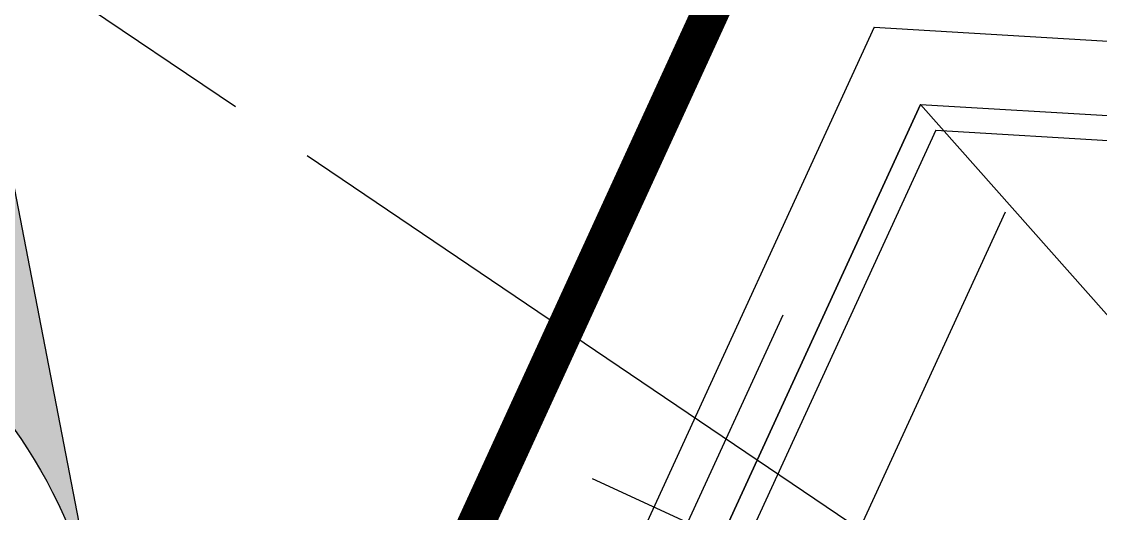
# Model space of a CAD drawing. Header units: millimetres. Extents: x -21000 to 567700, y 435000 to 850800.
# Drawn here: x 42489 to 51210, y 733119 to 737097 of the extents above; entities that cross this region are included whole.
import ezdxf
from ezdxf.xclip import XClip

# ---------------------------------------------------------------- set-up
doc = ezdxf.new("R2010")
doc.units = ezdxf.units.MM
doc.header["$LTSCALE"] = 700
doc.header["$XCLIPFRAME"] = 2
for name, pattern in [('AB_Pbase$0$AB_Pbase$0$CEN', [62, 60, -1, 0, -1]), ('AB_Pbase$0$PHANTOMX2', [5, 2.5, -0.5, 0.5, -0.5, 0.5, -0.5]), ('AB_Pbase$0$주차장기둥$0$CEN', [62, 60, -1, 0, -1]), ('AB_Pbase$0$지하1층 동골조$0$PHANTOMX2', [5, 2.5, -0.5, 0.5, -0.5, 0.5, -0.5])]:
    doc.linetypes.add(name, pattern=pattern)
doc.layers.get('0').update_dxf_attribs({"color": 2})
doc.layers.get('Defpoints').update_dxf_attribs({"color": 171})
for name, color, linetype, plot in [('$0$Defponts', 161, 'Continuous', False), ('AB_Pbase$0$AB_Pbase_지하1층_구조도void$0$DEF_TEXT', 221, 'Continuous', False), ('AB_Pbase$0$Defponts', 161, 'Continuous', False), ('AB_Pbase$0$지하1층 동골조$0$Defpoints1', 235, 'Continuous', False)]:
    doc.layers.add(name, color=color, linetype=linetype, plot=plot)
for name, color, linetype in [('AB_Pbase$0$AA-XXXX-CNTL', 1, 'Continuous'), ('AB_Pbase$0$AB_Pbase$0$CEN', 1, 'AB_Pbase$0$AB_Pbase$0$CEN'), ('AB_Pbase$0$da-open con', 1, 'Continuous'), ('AB_Pbase$0$FIN', 6, 'Continuous'), ('AB_Pbase$0$SITE', 3, 'AB_Pbase$0$PHANTOMX2'), ('AB_Pbase$0$WAL', 3, 'Continuous'), ('AB_Pbase$0$주차장기둥$0$CEN_P', 244, 'AB_Pbase$0$주차장기둥$0$CEN'), ('MAK2', 7, 'Continuous'), ('p_구조전체평면도중심선$0$DIM', 7, 'Continuous'), ('p_구조전체평면도중심선$0$SDIM', 4, 'Continuous')]:
    doc.layers.add(name, color=color, linetype=linetype)
doc.styles.add('p_구조전체평면도중심선$0$도면기준$0$울릉도L', font='')
doc.styles.add('p_구조전체평면도중심선$0$돋움', font='')
doc.styles.get('p_구조전체평면도중심선$0$도면기준$0$울릉도L').set_extended_font_data('Dotum')
doc.styles.get('p_구조전체평면도중심선$0$돋움').set_extended_font_data('Dotum')
doc.dimstyles.new('p_구조전체평면도중심선$0$ADIM', dxfattribs={"dimscale": 700, "dimtxt": 3, "dimasz": 1.5, "dimexe": 1, "dimexo": 1, "dimgap": 1, "dimtad": 1, "dimdec": 0, "dimdsep": 46, "dimtxsty": 'p_구조전체평면도중심선$0$돋움', "dimblk1": 'p_구조전체평면도중심선$0$DOT', "dimblk2": 'p_구조전체평면도중심선$0$DOT', "dimsah": 1, "dimcen": 1, "dimdle": 1.5, "dimclrd": 7, "dimclre": 7, "dimclrt": 3, "dimadec": 0, "dimazin": 0, "dimtfac": 1, "dimtdec": 0, "dimtix": 1, "dimtmove": 2, "dimatfit": 3, "dimldrblk": 'p_구조전체평면도중심선$0$_Dot', "dimfxl": 1, "dimtvp": 1, "dimtolj": 1, "dimtzin": 0, "dimarcsym": 0})

# ---------------------------------------------------------------- blocks, each defined once
blk = doc.blocks.new('AB_Pbase$0$SITE0917')
at = {"layer": 'AB_Pbase$0$SITE', "ltscale": 4, "const_width": 300, "flags": 128}
blk.add_lwpolyline([(166790.2, 14282.1), (166795.6, 12457.7), (166803.2, 9905.3), (165179.5, 5176.2), (118538.7, -54371.7), (114045.5, -52298), (105315.5, -48298), (96845.5, -44418), (95855.5, -43968), (88255.5, -40478), (81075.5, -37188), (79665.5, -36528), (79665.5, -36528), (79665.5, -36528), (51295.5, -23518), (51295.5, -23518), (51295.5, -23518), (51295.5, -23518), (24885.5, -11398), (16535.5, -7578), (0, 0), (0, 0), (4267.4, 9299.2), (5686.5, 12403), (9895.5, 21572), (16195.5, 35292), (20267.8, 44180.2), (40844.6, 43842.7), (85590, 33565.6), (130335.4, 23288.4), (156238.3, 14282), (166790.2, 14282)], dxfattribs=at)
blk = doc.blocks.new('AB_Pbase$0$지하1층 동골조')
at = {"layer": 'AB_Pbase$0$지하1층 동골조$0$Defpoints1', "linetype": 'AB_Pbase$0$지하1층 동골조$0$PHANTOMX2', "ltscale": 2, "flags": 128}
blk.add_lwpolyline([(0, 0), (-4493.2, 2073.8), (-13223.2, 6073.8), (-21693.2, 9953.8), (-22683.2, 10403.8), (-30283.2, 13893.8), (-37463.2, 17183.8), (-38873.2, 17843.8), (-38873.2, 17843.8), (-38873.2, 17843.8), (-67243.2, 30853.8), (-67243.2, 30853.8), (-67243.2, 30853.8), (-67243.2, 30853.8), (-93653.2, 42973.8), (-102003.2, 46793.8), (-118538.7, 54371.7), (-118538.7, 54371.7), (-114271.4, 63670.9), (-112852.2, 66774.8), (-108643.2, 75943.8), (-102343.2, 89663.8), (-97743.2, 99703.8), (-94170.5, 107501.6), (-90801.5, 109673.4), (-61989.4, 109763.8), (-53301.2, 109793.8), (-22854.2, 109885), (-9902.7, 109923.8), (5389.9, 109963.8), (23789.7, 110023.8), (43878.5, 110088.6), (48138.3, 105863.2), (48145.8, 102751.3), (48166.8, 93887.6), (48186.9, 90386.4), (48256.9, 66829.4), (48264.5, 64277), (46640.8, 59548)], close=True, dxfattribs=at)
blk = doc.blocks.new('AB_Pbase$0$AB_Pbase_지하1층_골조')
for p, q in [((49381.2, 737051.4), (30251.5, 695361.3)), ((49381.2, 737051.4), (69994.4, 735814.3)), ((49755.3, 736427.8), (47687.2, 731920.9)), ((49755.3, 736427.8), (70382.1, 735189.9))]:
    blk.add_line(p, q)
blk = doc.blocks.new('AB_Pbase$0$주차장기둥$0$cen 1bl 지하')
at = {"layer": 'AB_Pbase$0$주차장기둥$0$CEN_P', "color": 5}
blk.add_line((-5869.5, 44398.7), (138277.3, 31606.6), dxfattribs=at)
blk = doc.blocks.new('AB_Pbase$0$주차장기둥')
at = {"rotation": 1.99999810188403}
blk.add_blockref('AB_Pbase$0$주차장기둥$0$cen 1bl 지하', (-253925.8, 27513.9), dxfattribs=at)
blk = doc.blocks.new('AB_Pbase$0$AB_Pbase_지하1층_구조도void', base_point=(49381.2, 737051.4))
at = {"linetype": 'ByBlock'}
blk.add_line((57903.1, 727233.3), (49755.3, 736427.8), dxfattribs=at)
at = {"layer": 'AB_Pbase$0$AB_Pbase_지하1층_구조도void$0$DEF_TEXT'}
for p, q in [((47687.2, 731920.9), (49755.3, 736427.8)), ((49755.3, 736427.8), (69603.8, 735236.7))]:
    blk.add_line(p, q, dxfattribs=at)
blk = doc.blocks.new('AB_Pbase')
at = {"layer": 'AB_Pbase$0$AA-XXXX-CNTL'}
blk.add_line((47100.8, 733400.3), (57121.9, 728802), dxfattribs=at)
at = {"layer": 'AB_Pbase$0$AB_Pbase$0$CEN'}
blk.add_line((48643.3, 734723.8), (30212, 694556), dxfattribs=at)
at = {"layer": 'AB_Pbase$0$Defponts', "ltscale": 5, "flags": 128}
blk.add_lwpolyline([(34092.9, 706740), (38301.9, 715909), (44601.9, 729629), (52774.6, 747466.8), (56143.5, 749638.6), (84955.7, 749729), (93643.9, 749759), (137042.3, 749889), (152334.9, 749929), (170734.8, 749989), (190823.5, 750053.8), (195083.3, 745828.4), (195090.9, 742716.5), (195111.9, 733852.8), (195131.9, 730351.6), (195209.5, 704242.2)], dxfattribs=at)
at = {"layer": 'AB_Pbase$0$FIN'}
for q in [(48369.5, 732928.2), (69473.5, 735044.1)]:
    blk.add_line((49879.9, 736220), q, dxfattribs=at)
at = {"layer": 'AB_Pbase$0$WAL', "color": 192}
blk.add_line((50439.4, 735555.4), (48583.1, 731509.9), dxfattribs=at)
for name, p, rotation in [('AB_Pbase$0$AB_Pbase_지하1층_골조', (0, 0), 359.9999999999999), ('AB_Pbase$0$주차장기둥', (231892.5, 539971.5), 329.0000000345588), ('AB_Pbase$0$지하1층 동골조', (146945.1, 639965.2), 359.9999999999994), ('AB_Pbase$0$SITE0917', (28406.3, 694336.9), 359.9999999999983)]:
    blk.add_blockref(name, p, dxfattribs=dict(rotation=rotation))
at = {"layer": 'AB_Pbase$0$da-open con', "rotation": 359.9999999999999}
blk.add_blockref('AB_Pbase$0$AB_Pbase_지하1층_구조도void', (49381.2, 737051.4), dxfattribs=at)
blk = doc.blocks.new('p_구조전체평면도중심선$0$DOT')
at = {"layer": 'p_구조전체평면도중심선$0$SDIM', "color": 0, "linetype": 'ByBlock'}
blk.add_line((-0.5, 0), (-1, 0), dxfattribs=at)
at = {"layer": 'p_구조전체평면도중심선$0$SDIM', "color": 0, "linetype": 'ByBlock', "const_width": 0.5}
blk.add_lwpolyline([(-0.25, 0, 1), (0.25, 0, 1)], format="xyb", close=True, dxfattribs=at)
blk = doc.blocks.new('*D135')
at = {"layer": 'Defpoints', "color": 0, "transparency": 16777216}
for p in [(9470.9, 46358.1), (16391.4, 41677.6), (13030, 36707.5)]:
    blk.add_point(p, dxfattribs=at)
at = {"layer": 'p_구조전체평면도중심선$0$DIM', "color": 7, "lineweight": -2, "transparency": 16777216}
for p, q in [((9980.7, 47111.9), (10490.5, 47865.6)), ((15811.5, 42069.7), (8891, 46750.2)), ((6109.5, 41388), (9470.9, 46358.1)), ((12450.2, 37099.7), (5529.7, 41780.2)), ((5599.7, 40634.2), (5089.9, 39880.4))]:
    blk.add_line(p, q, dxfattribs=at)
at = {"layer": 'p_구조전체평면도중심선$0$DIM', "color": 7, "lineweight": -2, "transparency": 16777216, "xscale": 910, "yscale": 910, "zscale": 910}
for p, rotation in [((9470.9, 46358.1), 235.9286298528485), ((6109.5, 41388), 55.92862985284856)]:
    blk.add_blockref('p_구조전체평면도중심선$0$DOT', p, dxfattribs=dict(at, rotation=rotation))
at = {"layer": 'p_구조전체평면도중심선$0$DIM', "color": 3, "transparency": 16777216, "insert": (6397.5, 44815), "char_height": 1960, "attachment_point": 5, "rotation": 55.92863, "style": 'p_구조전체평면도중심선$0$도면기준$0$울릉도L'}
blk.add_mtext('\\A1;6000', dxfattribs=at)
blk = doc.blocks.new('p_구조전체평면도중심선$0$_Dot')
at = {"color": 0, "linetype": 'ByBlock', "lineweight": -2}
blk.add_line((-0.5, 0), (-1, 0), dxfattribs=at)
at = {"color": 0, "linetype": 'ByBlock', "const_width": 0.5}
blk.add_lwpolyline([(-0.25, 0, 1), (0.25, 0, 1)], format="xyb", close=True, dxfattribs=at)
blk = doc.blocks.new('*D142')
at = {"layer": 'Defpoints', "color": 0, "transparency": 16777216}
for p in [(14176.7, 53316.1), (21097.3, 48635.6), (16391.4, 41677.6)]:
    blk.add_point(p, dxfattribs=at)
at = {"layer": 'p_구조전체평면도중심선$0$DIM', "color": 7, "lineweight": -2, "transparency": 16777216}
for p, q in [((20517.4, 49027.8), (13596.9, 53708.3)), ((9980.7, 47111.9), (13666.9, 52562.3)), ((15811.5, 42069.7), (8891, 46750.2))]:
    blk.add_line(p, q, dxfattribs=at)
at = {"layer": 'p_구조전체평면도중심선$0$DIM', "color": 7, "lineweight": -2, "transparency": 16777216, "xscale": 910, "yscale": 910, "zscale": 910}
for p, rotation in [((14176.7, 53316.1), 55.92862985315999), ((9470.9, 46358.1), 235.92862985316)]:
    blk.add_blockref('p_구조전체평면도중심선$0$DOT', p, dxfattribs=dict(at, rotation=rotation))
at = {"layer": 'p_구조전체평면도중심선$0$DIM', "color": 3, "transparency": 16777216, "insert": (10431.1, 50779), "char_height": 1960, "attachment_point": 5, "rotation": 55.92863, "style": 'p_구조전체평면도중심선$0$도면기준$0$울릉도L'}
blk.add_mtext('\\A1;8400', dxfattribs=at)
blk = doc.blocks.new('p_구조전체평면도중심선')
at = {"layer": 'p_구조전체평면도중심선$0$DIM'}
for p1, p2, picture, middle in [((16391.4, 41677.6), (21097.3, 48635.6), '*D142', (10431.1, 50779)), ((13030, 36707.5), (16391.4, 41677.6), '*D135', (6397.5, 44815))]:
    dim = blk.add_aligned_dim(p1=p1, p2=p2, distance=8354.7, dimstyle='p_구조전체평면도중심선$0$ADIM', override={"dimtxt": 2.8, "dimasz": 1.3, "dimtxsty": 'p_구조전체평면도중심선$0$도면기준$0$울릉도L'}, dxfattribs=at)
    dim.commit()
    dim.dimension.update_dxf_attribs({"geometry": picture, "text_midpoint": middle})

msp = doc.modelspace()

# ---------------------------------------------------------------- block references
ref = msp.add_blockref('AB_Pbase', (0, 0))
XClip(ref).set_block_clipping_path([(-0.000000015, 445500.0000000148), (493845.7187941075, 839949.3912975936)])

# ---------------------------------------------------------------- next in the draw order: hatches: boundary and pattern name
at = {"layer": 'MAK2'}
h = msp.add_hatch(color=256, dxfattribs=at)
h.paths.add_polyline_path([(42327.3, 736297.4), (38203.5, 735501.1, -0.414214), (43123.5, 732173.5)])
h.paths.add_polyline_path([(43123.5, 732173.5, -0.198912), (42478.7, 729024.3), (43919.8, 728049.7)])
h.paths.add_polyline_path([(34079.6, 734704.8), (35520.7, 733730.2, -0.198912), (38203.5, 735501.1)])

# ---------------------------------------------------------------- next in the draw order: linework, layer by layer
at = {"layer": '$0$Defponts', "ltscale": 5, "flags": 128}
msp.add_lwpolyline([(34092.9, 706740), (38301.9, 715909), (44601.9, 729629), (52774.6, 747466.8), (56143.5, 749638.6), (84955.7, 749729), (93643.9, 749759), (137042.3, 749889), (152334.9, 749929), (170734.8, 749989), (190823.5, 750053.8), (195083.3, 745828.4), (195090.9, 742716.5), (195111.9, 733852.8), (195131.9, 730351.6), (195209.5, 704242.2)], dxfattribs=at)
at = {"layer": 'MAK2'}
msp.add_lwpolyline([(42478.7, 729024.3), (43919.8, 728049.7), (42327.3, 736297.4), (34079.6, 734704.8), (35520.7, 733730.2)], dxfattribs=at)
msp.add_circle((38999.7, 731377.3), 4200, dxfattribs=at)

# ---------------------------------------------------------------- next in the draw order: block references
msp.add_blockref('p_구조전체평면도중심선', (28406.3, 694336.9))

doc.saveas('drawing.dxf')
